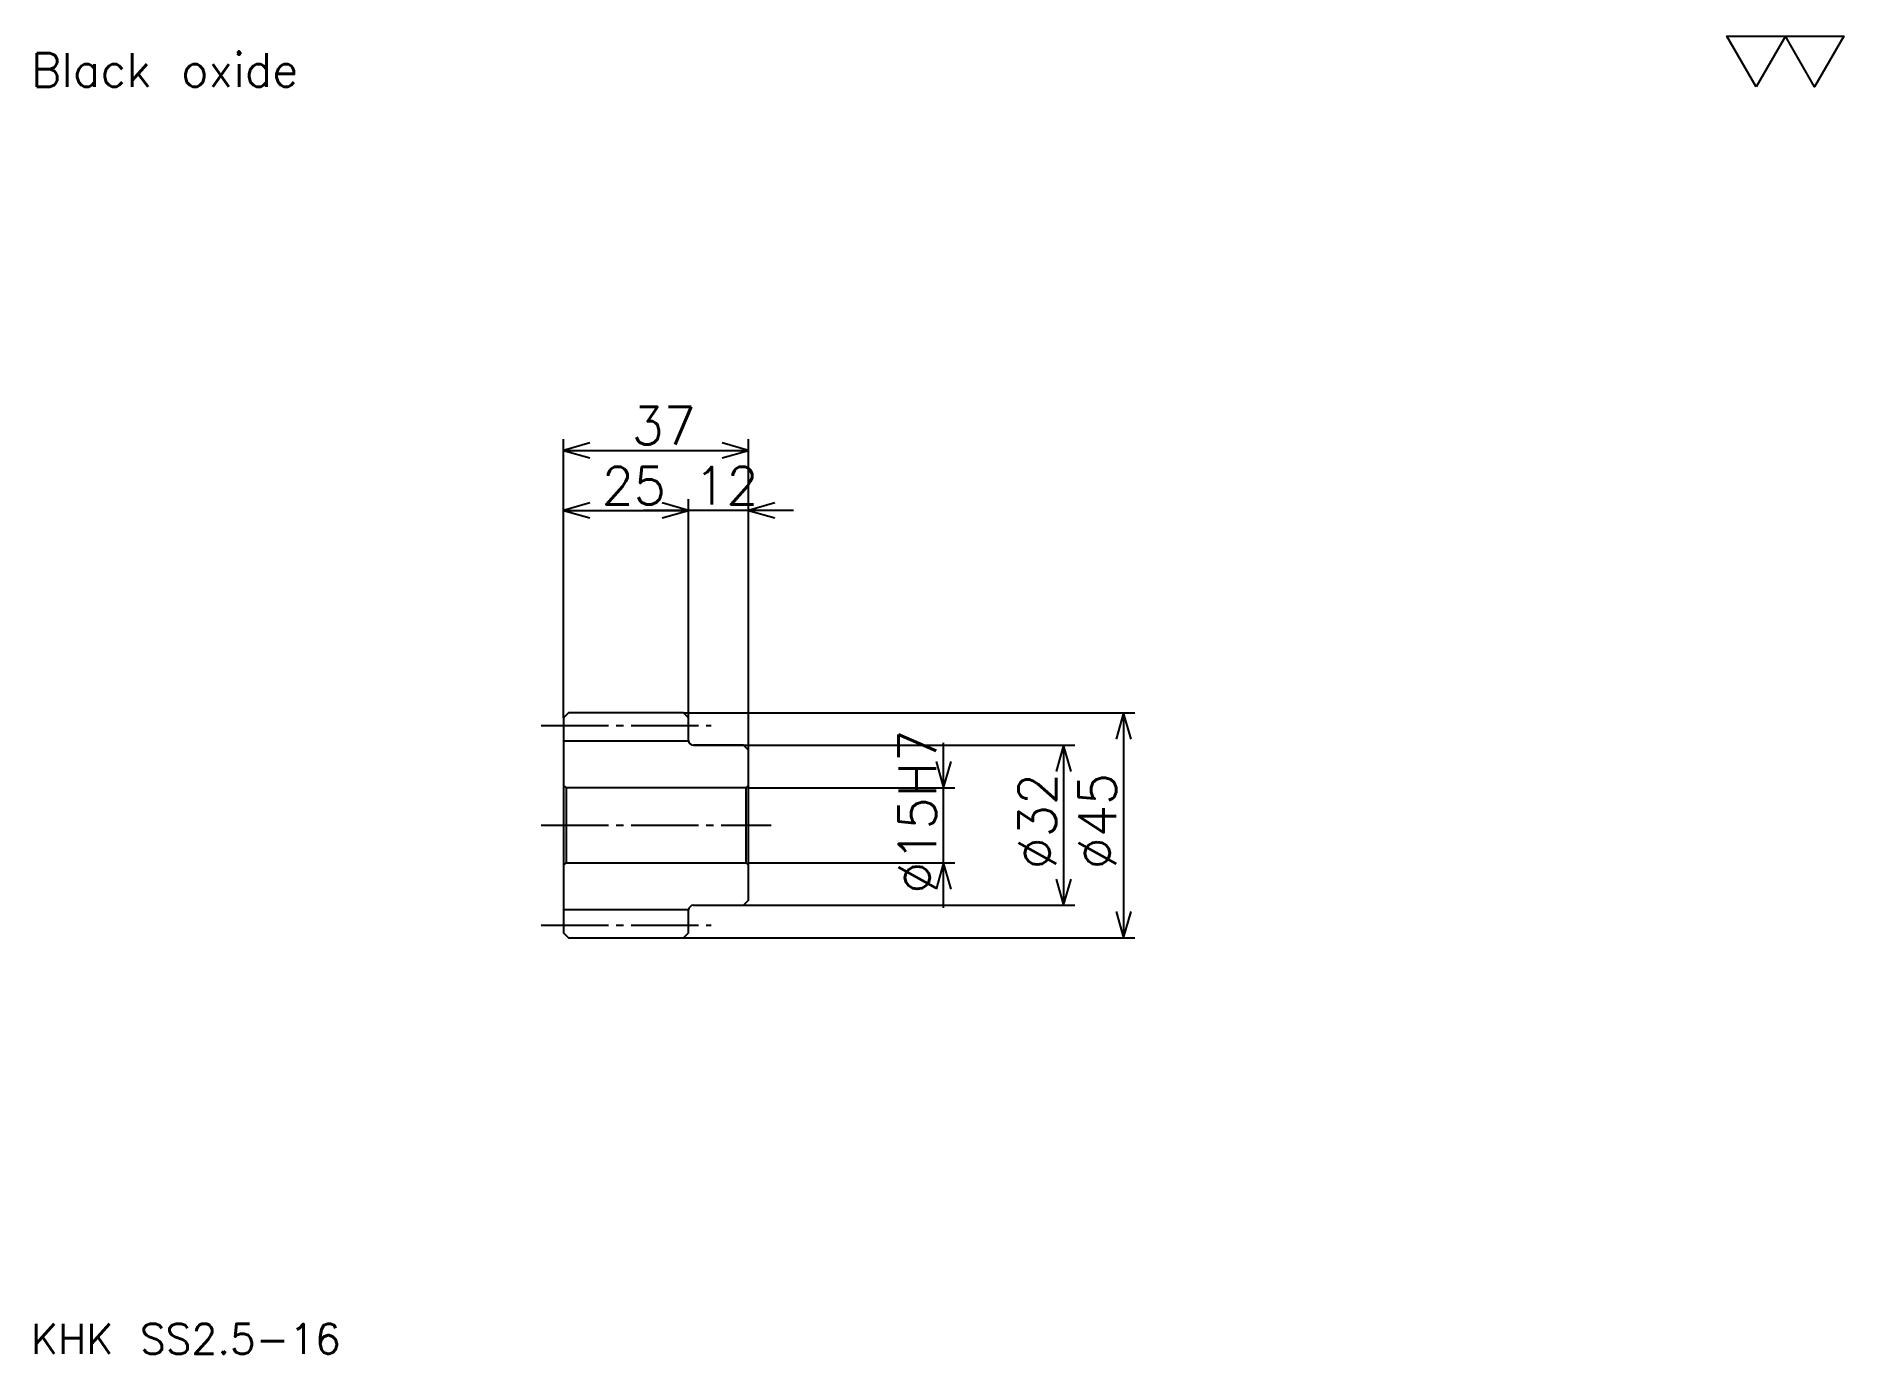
# Model space of a CAD drawing. Extents: x 16 to 378, y 16 to 280.
import ezdxf

# ---------------------------------------------------------------- set-up
doc = ezdxf.new("R2010")
doc.units = 0
doc.linetypes.add('DASHDOT', pattern=[18, 13.5, -1.5, 1.5, -1.5])
doc.layers.get('0').update_dxf_attribs({"linetype": 'CONTINUOUS'})
doc.layers.add('DASHDOT', color=6, linetype='DASHDOT')
doc.styles.add('KANJI', font='TXT', dxfattribs={"bigfont": 'BIGFONT'})

msp = doc.modelspace()

# ---------------------------------------------------------------- linework, layer by layer
at = {"color": 5}
for p, q in [((121.5, 144.75), (121.5, 199.5)), ((158.5, 144.75), (158.5, 199.5)), ((121.5, 197.25), (158.5, 197.25)), ((121.5, 185.25), (146.5, 185.25)), ((167.5, 185.25), (137.5, 185.25)), ((146.5, 144.75), (146.5, 187.5)), ((121.5, 143.75), (121.5, 144.75)), ((145.5, 144.75), (158.5, 144.75)), ((146.5, 143.75), (146.5, 144.75)), ((158.5, 144.75), (235.75, 144.75)), ((158.5, 137.25), (158.5, 144.75)), ((233.5, 144.75), (233.5, 99.75)), ((147.5, 138.25), (158.5, 138.25)), ((158.5, 138.25), (223.75, 138.25)), ((197.5, 105.75), (197.5, 138.75)), ((221.5, 138.25), (221.5, 106.25)), ((158.5, 129.75), (199.75, 129.75)), ((158.5, 114.75), (199.75, 114.75)), ((147.5, 106.25), (158.5, 106.25)), ((158.5, 106.25), (223.75, 106.25)), ((145.5, 99.75), (158.5, 99.75)), ((158.5, 99.75), (235.75, 99.75))]:
    msp.add_line(p, q, dxfattribs=at)
at = {"color": 4}
for p, q in [((121.5, 139.125), (146.5, 139.125)), ((158, 129.75), (158.5, 130.25)), ((122, 129.75), (122, 114.75)), ((158, 114.75), (158.5, 114.25)), ((121.5, 105.375), (146.5, 105.375))]:
    msp.add_line(p, q, dxfattribs=at)
at = {"color": 7}
msp.add_lwpolyline([(360, 270), (354.149994, 280.140015), (377.549988, 280.140015), (371.700012, 270), (365.850006, 280.140015), (360, 270)], dxfattribs=at)
at = {"color": 5}
for points in [[(126.75, 198.75), (121.5, 197.25), (126.75, 195.75)], [(153.25, 195.75), (158.5, 197.25), (153.25, 198.75)], [(126.75, 186.75), (121.5, 185.25), (126.75, 183.75)], [(141.25, 183.75), (146.5, 185.25), (141.25, 186.75)], [(141.25, 183.75), (146.5, 185.25), (141.25, 186.75)], [(163.75, 186.75), (158.5, 185.25), (163.75, 183.75)], [(235, 139.5), (233.5, 144.75), (232, 139.5)], [(223, 133), (221.5, 138.25), (220, 133)], [(196, 135), (197.5, 129.75), (199, 135)], [(199, 109.5), (197.5, 114.75), (196, 109.5)], [(220, 111.5), (221.5, 106.25), (223, 111.5)], [(232, 105), (233.5, 99.75), (235, 105)]]:
    msp.add_lwpolyline(points, dxfattribs=at)
at = {"color": 4}
for points in [[(146.5, 139.25), (146.5, 143.75), (145.5, 144.75), (122.5, 144.75), (121.5, 143.75), (121.5, 114.25)], [(147.5, 106.25), (157.5, 106.25), (158.5, 107.25), (158.5, 137.25), (157.5, 138.25), (147.5, 138.25)], [(121.5, 114.25), (122, 114.75), (158, 114.75), (158, 129.75), (122, 129.75), (121.5, 130.25)], [(121.5, 114.25), (121.5, 100.75), (122.5, 99.75), (145.5, 99.75), (146.5, 100.75), (146.5, 105.25)]]:
    msp.add_lwpolyline(points, dxfattribs=at)
for centre, start, end in [((147.5, 139.25), 180, 270), ((147.5, 105.25), 90, 180)]:
    msp.add_arc(centre, 1, start, end, dxfattribs=at)
at = {"layer": 'DASHDOT', "color": 7}
for p, q in [((117, 142.25), (151, 142.25)), ((117, 122.25), (163, 122.25)), ((117, 102.25), (151, 102.25))]:
    msp.add_line(p, q, dxfattribs=at)

# ---------------------------------------------------------------- texts
at = {"color": 7, "style": 'KANJI'}
for s, height, p in [('Black oxide', 6.75, (15, 270)), ('37', 7.5, (135.125, 198.449997)), ('25', 7.5, (129.125, 186.449997)), ('12', 7.5, (147.625, 186.449997)), ('KHK SS2.5-16', 6, (15, 16.5))]:
    msp.add_text(s, height=height, dxfattribs=at).set_placement(p)
for s, p in [('%%c15H7', (196, 108.5625)), ('%%c32', (220, 113.4375)), ('%%c45', (232, 113.4375))]:
    msp.add_text(s, height=7.5, rotation=90, dxfattribs=at).set_placement(p)

doc.saveas('drawing.dxf')
